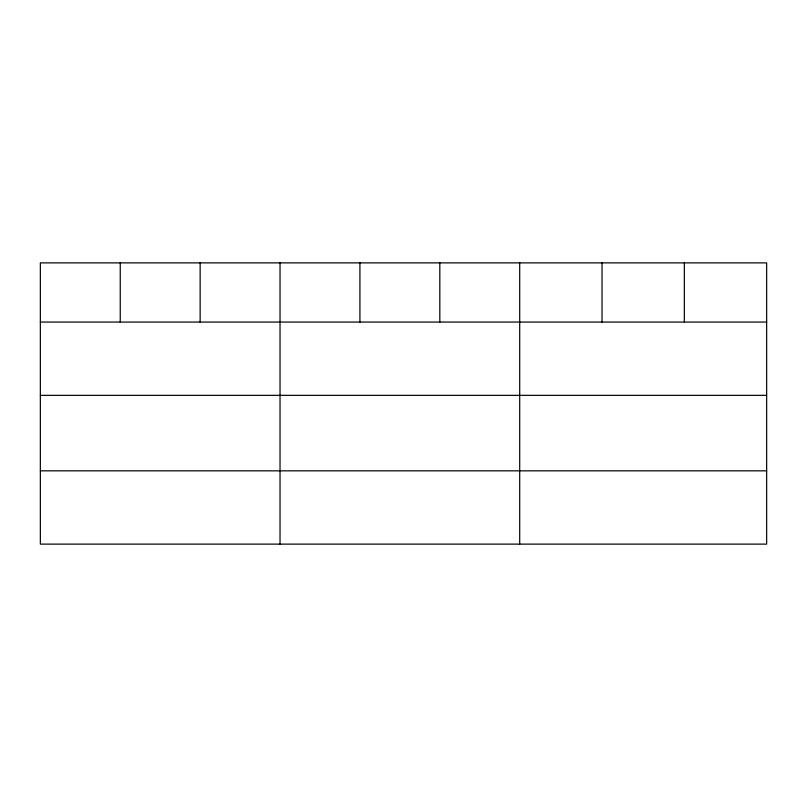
<?xml version="1.0" encoding="UTF-8"?>
<svg xmlns="http://www.w3.org/2000/svg" width="807" height="807" viewBox="0 0 807 807"><rect width="100%" height="100%" fill="white"/><g stroke="black" fill="none" stroke-linecap="round" stroke-linejoin="round"><path stroke-width="1.21" d="M766.65 395.339L766.65 262.88L40.35 262.88L40.35 544.12L766.65 544.12L766.65 395.339L40.35 395.339M40.35 322.064L766.65 322.064M40.35 470.834L766.65 470.834M684.336 262.88L684.336 322.064M602.022 262.88L602.022 322.064M519.708 262.88L519.708 544.12M439.815 262.88L439.815 322.064M359.922 262.88L359.922 322.064M280.029 262.88L280.029 544.12M200.136 262.88L200.136 322.064M120.243 262.88L120.243 322.064"/></g></svg>
